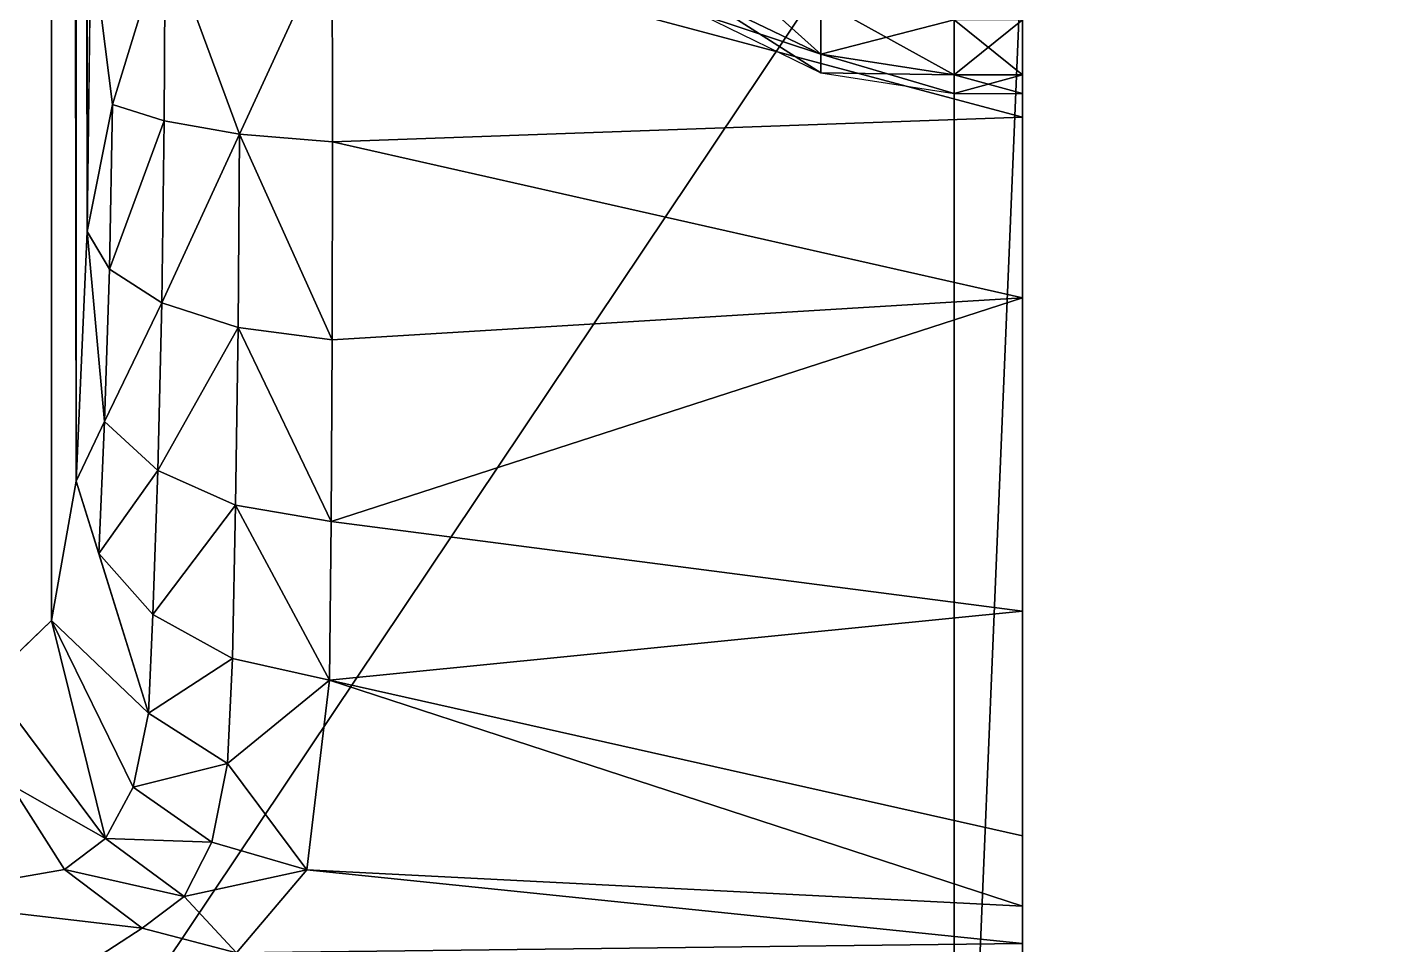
# Model space of a CAD drawing. Units: millimetres at full size, sheet at 1:50. Extents: x -9750 to 9750, y -6680 to 6675.
# Drawn here: x -4094.97 to -4054.73, y 3848.9 to 3875.81 of the extents above; entities that cross this region are included whole.
import ezdxf

# ---------------------------------------------------------------- set-up
doc = ezdxf.new("R2010")
doc.units = ezdxf.units.MM
doc.header["$LTSCALE"] = 50
doc.layers.add('0-6_壁', color=4, linetype='Continuous')
doc.layers.add('0-A_汎用オブジェクト（実装）', color=4, linetype='Continuous')

msp = doc.modelspace()

# ---------------------------------------------------------------- wipeouts: each hides what was drawn before it
msp.add_wipeout([(-5115.77, 3745.05), (-4015.77, 3745.05), (-4015.77, 5120.05), (-4015.77, 5120.05)])

# ---------------------------------------------------------------- next in the draw order: wipeouts: each hides what was drawn before it
msp.add_wipeout([(-5115.77, 3745.05), (-4015.77, 5120.05), (-5115.77, 5120.05), (-5115.77, 5120.05)])

# ---------------------------------------------------------------- next in the draw order: linework, layer by layer
at = {"layer": '0-A_汎用オブジェクト（実装）'}
for points in [[(-4096.13, 3856.62), (-4094.27, 3858.41), (-4094.27, 4224.32)], [(-4093.54, 3862.5), (-4093.54, 4220.23), (-4094.27, 4224.32)], [(-4094.27, 4224.32), (-4094.27, 3858.41), (-4093.54, 3862.5)], [(-4093.22, 4212.91), (-4093.54, 4220.23), (-4093.22, 3869.82)], [(-4093.54, 4220.23), (-4093.54, 3862.5), (-4093.22, 3869.82)], [(-4093.22, 4212.91), (-4093.22, 3869.82), (-4093.11, 3878.58)], [(-4102.19, 3831.54), (-4067.77, 3882.9), (-4105.77, 3879.3)], [(-4067.77, 3882.9), (-4102.19, 3831.54), (-4067.77, 3830.34)], [(-4093.11, 3878.58), (-4093.22, 3869.82), (-4092.48, 3873.55)], [(-4092.48, 3873.55), (-4090.93, 3878.58), (-4093.11, 3878.58)], [(-4092.48, 3873.55), (-4090.96, 3873.07), (-4090.93, 3878.58)], [(-4090.96, 3873.07), (-4088.75, 3872.68), (-4090.93, 3878.58)], [(-4088.75, 3872.68), (-4086.03, 3878.58), (-4090.93, 3878.58)], [(-4088.75, 3872.68), (-4086.02, 3872.45), (-4086.03, 3878.58)], [(-4075.18, 3878.16), (-4075.18, 3876.7), (-4071.69, 3875.02)], [(-4075.18, 3878.16), (-4071.69, 3875.02), (-4071.69, 3876.58)], [(-4075.18, 3876.7), (-4071.69, 3875.02), (-4071.69, 3876.58)], [(-4075.18, 3876.18), (-4071.69, 3875.02), (-4075.18, 3876.7)], [(-4075.18, 3876.7), (-4075.18, 3876.18), (-4071.69, 3874.47)], [(-4075.18, 3876.7), (-4071.69, 3874.47), (-4071.69, 3875.02)], [(-4067.77, 3874.42), (-4067.77, 3876.03), (-4071.69, 3876.58)], [(-4067.77, 3874.42), (-4071.69, 3876.58), (-4071.69, 3875.02)], [(-4067.77, 3876.03), (-4071.69, 3876.58), (-4071.69, 3875.02)], [(-4075.18, 3876.18), (-4071.69, 3874.47), (-4071.69, 3875.02)], [(-4067.77, 3876.03), (-4071.69, 3875.02), (-4067.77, 3874.42)], [(-4067.77, 3873.87), (-4067.77, 3874.42), (-4071.69, 3875.02)], [(-4067.77, 3873.87), (-4071.69, 3875.02), (-4071.69, 3874.47)], [(-4067.77, 3874.42), (-4071.69, 3875.02), (-4071.69, 3874.47)], [(-4067.77, 3874.42), (-4071.69, 3874.47), (-4067.77, 3873.87)], [(-4093.22, 3869.82), (-4092.57, 3868.71), (-4092.48, 3873.55)], [(-4092.48, 3873.55), (-4092.57, 3868.71), (-4090.96, 3873.07)], [(-4090.96, 3873.07), (-4092.57, 3868.71), (-4091.03, 3867.73)], [(-4090.96, 3873.07), (-4091.03, 3867.73), (-4088.75, 3872.68)], [(-4088.75, 3872.68), (-4091.03, 3867.73), (-4088.79, 3867)], [(-4088.75, 3872.68), (-4088.79, 3867), (-4086.03, 3866.64)], [(-4088.75, 3872.68), (-4086.03, 3866.64), (-4086.02, 3872.45)], [(-4092.71, 3864.25), (-4093.22, 3869.82), (-4093.54, 3862.5)], [(-4093.22, 3869.82), (-4092.71, 3864.25), (-4092.57, 3868.71)], [(-4092.57, 3868.71), (-4092.71, 3864.25), (-4091.03, 3867.73)], [(-4091.03, 3867.73), (-4092.71, 3864.25), (-4091.15, 3862.81)], [(-4091.03, 3867.73), (-4091.15, 3862.81), (-4088.79, 3867)], [(-4088.79, 3867), (-4091.15, 3862.81), (-4088.87, 3861.79)], [(-4088.79, 3867), (-4088.87, 3861.79), (-4086.06, 3861.31)], [(-4088.79, 3867), (-4086.06, 3861.31), (-4086.03, 3866.64)], [(-4093.54, 3862.5), (-4092.88, 3860.37), (-4092.71, 3864.25)], [(-4092.88, 3860.37), (-4091.15, 3862.81), (-4092.71, 3864.25)], [(-4092.88, 3860.37), (-4091.29, 3858.58), (-4091.15, 3862.81)], [(-4091.29, 3858.58), (-4088.87, 3861.79), (-4091.15, 3862.81)], [(-4091.42, 3855.69), (-4093.54, 3862.5), (-4094.27, 3858.41)], [(-4091.42, 3855.69), (-4093.54, 3862.5), (-4092.88, 3860.37)], [(-4091.29, 3858.58), (-4088.96, 3857.29), (-4088.87, 3861.79)], [(-4088.96, 3857.29), (-4086.11, 3856.66), (-4088.87, 3861.79)], [(-4088.87, 3861.79), (-4086.11, 3856.66), (-4086.06, 3861.31)], [(-4091.42, 3855.69), (-4088.96, 3857.29), (-4091.29, 3858.58), (-4091.42, 3855.69), (-4091.29, 3858.58), (-4092.88, 3860.37)], [(-4092.68, 3852.01), (-4094.27, 3858.41), (-4096.13, 3856.62)], [(-4091.87, 3853.52), (-4091.42, 3855.69), (-4094.27, 3858.41)], [(-4092.68, 3852.01), (-4089.56, 3851.9), (-4091.87, 3853.52), (-4092.68, 3852.01), (-4091.87, 3853.52), (-4094.27, 3858.41)], [(-4091.42, 3855.69), (-4089.1, 3854.21), (-4088.96, 3857.29)], [(-4089.1, 3854.21), (-4086.11, 3856.66), (-4088.96, 3857.29)], [(-4096.13, 3856.62), (-4095.47, 3853.6), (-4092.68, 3852.01)], [(-4089.1, 3854.21), (-4086.77, 3851.09), (-4086.11, 3856.66)], [(-4091.87, 3853.52), (-4089.1, 3854.21), (-4091.42, 3855.69)], [(-4091.87, 3853.52), (-4089.56, 3851.9), (-4089.1, 3854.21)], [(-4086.77, 3851.09), (-4089.1, 3854.21), (-4089.56, 3851.9)], [(-4093.89, 3851.1), (-4095.47, 3853.6), (-4098.89, 3850.23)], [(-4095.47, 3853.6), (-4093.89, 3851.1), (-4092.68, 3852.01)], [(-4093.89, 3851.1), (-4090.37, 3850.31), (-4092.68, 3852.01)], [(-4092.68, 3852.01), (-4090.37, 3850.31), (-4089.56, 3851.9)], [(-4086.77, 3851.09), (-4089.56, 3851.9), (-4090.37, 3850.31)], [(-4091.61, 3849.38), (-4093.89, 3851.1), (-4098.89, 3850.23)], [(-4093.89, 3851.1), (-4091.61, 3849.38), (-4090.37, 3850.31)], [(-4088.84, 3848.66), (-4086.77, 3851.09), (-4090.37, 3850.31)], [(-4098.89, 3850.23), (-4094.04, 3847.8), (-4091.61, 3849.38)], [(-4091.61, 3849.38), (-4088.84, 3848.66), (-4090.37, 3850.31)], [(-4094.04, 3847.8), (-4088.84, 3848.66), (-4091.61, 3849.38)]]:
    msp.add_lwpolyline(points, close=True, dxfattribs=at)

# ---------------------------------------------------------------- next in the draw order: wipeouts: each hides what was drawn before it
at = {"color": 7}
msp.add_wipeout([(-3965.77, 5045.05), (-4065.77, 5045.05), (-4065.77, 3795.05), (-4065.77, 3795.05)], dxfattribs=at)

# ---------------------------------------------------------------- next in the draw order: wipeouts: each hides what was drawn before it
msp.add_wipeout([(-3965.77, 5045.05), (-4065.77, 3795.05), (-3965.77, 3695.05), (-3965.77, 3695.05)], dxfattribs=at)

# ---------------------------------------------------------------- next in the draw order: linework, layer by layer
at = {"layer": '0-6_壁', "color": 3}
msp.add_line((-4065.77, 5045.05), (-4065.77, 3795.05), dxfattribs=at)
at = {"layer": '0-A_汎用オブジェクト（実装）'}
for p, q in [((-4065.77, 4271.37), (-4065.77, 3847.12)), ((-4065.77, 3848.93), (-4065.77, 4271.37)), ((-4065.77, 3811.37), (-4065.77, 4271.37)), ((-4065.77, 3811.37), (-4065.77, 4271.37)), ((-4065.77, 4041.37), (-4065.77, 3811.37)), ((-4065.77, 3811.83), (-4065.77, 3987.04)), ((-4065.77, 3811.37), (-4065.77, 3987.04)), ((-4065.77, 3932.77), (-4065.77, 3811.83)), ((-4065.77, 3874.42), (-4065.77, 3895.82)), ((-4065.77, 3873.87), (-4065.77, 3895.82)), ((-4065.77, 3873.87), (-4065.77, 3895.82)), ((-4065.77, 3874.42), (-4065.77, 3895.82)), ((-4065.77, 3878.81), (-4065.77, 3858.68)), ((-4065.77, 3852.09), (-4065.77, 3878.81)), ((-4065.77, 3850.03), (-4065.77, 3878.81)), ((-4065.77, 3848.93), (-4065.77, 3878.81)), ((-4065.77, 3811.83), (-4065.77, 3878.63)), ((-4065.77, 3813.24), (-4065.77, 3878.63)), ((-4065.77, 3873.17), (-4065.77, 3858.68))]:
    msp.add_line(p, q, dxfattribs=at)
for points in [[(-4067.77, 3830.34), (-4065.77, 3878.63), (-4067.77, 3882.9)], [(-4065.77, 3873.17), (-4065.77, 3878.81), (-4086.03, 3878.58)], [(-4086.03, 3878.58), (-4086.02, 3872.45), (-4065.77, 3873.17)], [(-4065.77, 3878.63), (-4067.77, 3830.34), (-4065.77, 3824.67)], [(-4067.77, 3874.42), (-4065.77, 3874.42), (-4065.77, 3876.03)], [(-4067.77, 3874.42), (-4065.77, 3876.03), (-4067.77, 3876.03)], [(-4067.77, 3876.03), (-4065.77, 3874.42), (-4065.77, 3876.03)], [(-4067.77, 3876.03), (-4067.77, 3874.42), (-4065.77, 3874.42)], [(-4067.77, 3873.87), (-4065.77, 3874.42), (-4067.77, 3874.42)], [(-4067.77, 3873.87), (-4065.77, 3873.87), (-4065.77, 3874.42)], [(-4067.77, 3874.42), (-4065.77, 3873.87), (-4065.77, 3874.42)], [(-4067.77, 3874.42), (-4067.77, 3873.87), (-4065.77, 3873.87)], [(-4065.77, 3867.87), (-4065.77, 3873.17), (-4086.02, 3872.45)], [(-4086.02, 3872.45), (-4086.03, 3866.64), (-4065.77, 3867.87)], [(-4086.03, 3866.64), (-4086.06, 3861.31), (-4065.77, 3867.87)], [(-4065.77, 3858.68), (-4065.77, 3867.87), (-4086.06, 3861.31)], [(-4086.06, 3861.31), (-4086.11, 3856.66), (-4065.77, 3858.68)], [(-4065.77, 3852.09), (-4065.77, 3858.68), (-4086.11, 3856.66)], [(-4086.11, 3856.66), (-4086.77, 3851.09), (-4065.77, 3850.03)], [(-4065.77, 3850.03), (-4065.77, 3852.09), (-4086.11, 3856.66)], [(-4086.77, 3851.09), (-4088.84, 3848.66), (-4065.77, 3848.93)], [(-4065.77, 3848.93), (-4065.77, 3850.03), (-4086.77, 3851.09)], [(-4065.77, 3847.12), (-4065.77, 3848.93), (-4088.84, 3848.66)]]:
    msp.add_lwpolyline(points, close=True, dxfattribs=at)

doc.saveas('drawing.dxf')
